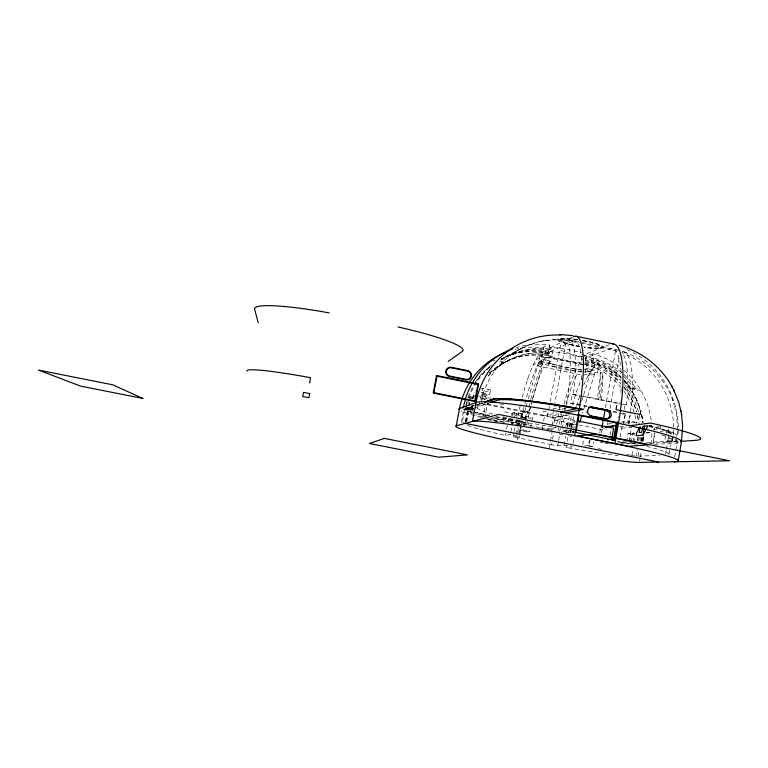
<?xml version="1.0" encoding="UTF-8"?>
<svg xmlns="http://www.w3.org/2000/svg" width="768" height="768" viewBox="0 0 768 768"><rect width="100%" height="100%" fill="white"/><g stroke="black" fill="none" stroke-linecap="round" stroke-linejoin="round"><path stroke-width="0.58" stroke-dasharray="3.84 2.88" d="M668.4 429.024L668.381 430.522L660.125 431.366M677.568 429.888L676.714 415.68L673.757 403.19M471.974 407.664C472.061 409.901 471.283 406.138 469.2 407.53M581.77 375.475L581.558 379.296A79.843 16.608 -78.7 0 1 581.434 381.226M621.11 388.771L620.707 395.318M677.501 431.069L677.011 436.973M637.843 436.915L637.43 440.63M640.867 436.925L640.33 441.485M587.107 406.723L570.682 403.402L572.314 394.358L625.046 405.034L626.4 404.774L626.89 399.696A79.421 19.478 -78.8 0 0 621.917 352.301M600.413 372.595L597.475 399.456L598.781 399.149A79.776 17.779 -78.8 0 0 600.413 372.595L602.88 373.094A79.766 17.942 -78.8 0 1 601.277 399.658L599.962 399.955L602.88 373.094M625.2 414.461L625.162 414.71A79.421 19.478 -78.8 0 1 623.99 422.323M618.24 416.438L618.067 417.552M671.837 437.914L670.291 446.909M669.053 454.147L669.763 450.01M672.806 437.146L672 441.859A80.506 6.461 10.3 0 0 675.456 439.642M675.984 440.342L676.474 437.443M674.678 457.056L677.098 442.886A84.701 82.666 66.6 0 0 677.434 440.755M654.874 433.248L653.136 443.309A75.725 74.006 66.9 0 0 654.211 432.682M653.194 429.61L660.115 428.861L660.72 425.376M673.21 434.822A79.834 77.904 66.6 0 0 673.363 432.422L669.302 431.606L666.336 431.894L664.733 441.245L669.322 442.176A79.19 77.299 66.6 0 0 669.917 438.048M668.698 435.139L667.69 441.034L672.317 441.965A79.834 77.904 66.6 0 0 672.768 438.998M668.899 433.958L669.302 431.606M665.606 454.013L666.211 450.47M666.413 449.28L668.64 436.301M629.203 441.062L631.642 427.104L619.152 428.64M629.645 442.08L631.046 434.026L634.522 434.342M631.334 441.946L632.861 432.941L635.021 433.21M633.168 441.802L634.589 433.661L632.746 433.853L634.704 434.246M631.92 455.222L632.938 449.376M634.272 442.541L635.28 436.762M637.786 440.323L638.39 436.838M635.933 457.238L637.19 449.722M638.736 441.149L639.475 436.867M638.006 456L639.034 450.115M641.05 441.494L641.798 437.155M641.357 441.187L642.173 436.493M642.336 441.936L643.651 434.352M639.6 461.309L640.157 458.083M640.339 457.008L641.27 451.642M643.094 441.341L643.853 436.973M610.243 435.082L611.203 429.629M619.949 413.357L623.462 414.067L624.058 410.688M624.259 409.555L625.046 405.034M622.925 424.944L625.152 414.768M628.291 423.706L629.971 415.805M628.992 424.426L629.597 420.95A80.477 6.768 10.2 0 1 640.003 423.293M626.717 441.494L628.128 433.44L632.861 432.941M584.611 445.949L588.403 445.651L589.382 440.131M590.074 440.275L588.902 446.803L592.752 446.525L593.539 442.109M599.75 432.979L600.72 427.517L602.995 427.21M605.405 407.846L615.571 350.477L617.213 350.102M601.565 432.893L602.141 429.648L606.72 429.062M607.171 425.146L607.584 422.784M610.09 408.614L619.277 356.669M620.141 436.963L622.166 425.558M569.328 427.286L571.44 415.574M567.12 441.283L568.08 435.936M570.221 427.334L570.989 424.33L568.454 426.931M571.603 427.296L572.554 422.006L575.53 421.507M573.533 430.07L574.426 425.107L576.298 424.819M572.947 443.491L574.166 436.666M584.563 371.798A19.757 2.448 10 0 0 587.664 370.954L588.048 368.765L593.568 369.898L595.152 362.669A70.166 68.602 67 0 1 620.918 377.174M584.957 362.803A22.454 2.966 10 0 0 591.379 362.448L592.915 353.866A78.797 77.059 67.1 0 1 621.216 367.949M591.379 362.448L592.934 361.891L593.616 358.08A74.237 72.586 67 0 1 636.278 388.867L634.512 389.28A73.843 72.211 67 0 0 623.222 375.974M595.152 362.669L592.934 361.891M582.701 444.931L583.747 439.037M583.699 385.181L584.026 384.394A68.678 15.965 -78.9 0 1 588.038 375.974L597.523 372.97L599.069 364.234L594.845 362.784M550.8 432.211L551.789 426.739M551.99 425.645L553.373 417.994L569.309 414.854M549.082 448.819L550.339 441.888M550.55 440.736L552.019 432.643M552.739 429.821L553.133 427.651M553.92 423.322L554.506 420.067L564.192 418.253L575.952 420.614M554.842 420L555.274 417.619M566.438 445.104L566.016 447.398L572.333 446.899C565.517 444.317 558.413 446.832 551.568 444.614L552.374 440.17M552.576 439.056L553.786 432.394M556.762 424.099L558.874 412.435M559.238 410.419L559.786 407.395A75.792 6.451 10.4 0 0 555.533 406.637M557.674 445.814L558.47 441.37M558.672 440.256L559.882 433.594M565.181 409.92L565.526 408.019L556.714 409.997M564.192 418.253L561.869 431.117L568.81 430.138L571.862 430.752M565.728 426.432L566.496 423.427L575.126 424.579M564.096 445.258L565.738 436.157M567.36 427.162L568.07 423.168M520.714 427.2L520.09 430.579L526.781 431.914L527.194 429.667M528.019 425.165L528.432 422.918M522.24 397.382A68.88 12.662 -78.8 0 1 533.261 364.819L540.979 361.44L542.582 352.694L547.037 353.011L545.741 360.134L538.589 363.245L539.914 356.016L547.363 352.57L549.648 353.04L550.349 349.229A74.304 72.902 66.3 0 0 499.546 361.046L505.238 362.208A70.224 68.899 66.3 0 1 547.306 352.896L547.363 352.57M526.781 431.914L529.91 431.414L530.333 429.139M530.544 427.997L532.416 417.734L525.648 416.381L522.576 417.072L529.258 418.416L532.416 417.734M547.834 354.106L549.389 345.619A21.859 3.878 22.7 0 1 549.888 345.053A78.874 77.386 66.3 0 0 516.605 347.501M581.357 362.544A22.454 2.966 10 0 1 557.078 358.234A22.454 2.966 10 0 1 548.323 353.645L549.898 345.053M548.746 364.147L549.139 361.968M549.178 363.773L549.571 361.584M551.712 356.179L549.216 355.997A21.907 2.822 10 0 1 551.712 356.179L552.499 351.869L550.502 351.466A73.536 72.163 66.4 0 0 501.792 358.848L525.85 346.234L535.075 342.806L542.822 340.896M582.01 371.76A19.757 2.448 10 0 1 556.762 367.632A19.757 2.448 10 0 1 550.886 363.456L551.28 361.267L545.741 360.134M480.691 403.402L542.822 415.862L543.686 411.13L547.91 411.984L547.046 416.717L553.373 417.994M542.035 429.811L542.832 425.405M543.638 420.989L544.646 415.478L487.392 403.958L484.704 418.32M547.517 416.813L548.573 410.986M548.784 409.824L549.427 406.33M550.272 401.664L561.504 339.926L579.36 342.797M507.322 425.338L506.467 429.936M511.901 418.829L511.699 419.885L503.347 418.205L503.933 415.046M512.486 415.67L512.87 413.568L504.518 411.888L504.134 413.99M467.693 425.424A68.726 4.349 10.6 0 0 505.478 435.293L510.384 434.515L511.862 426.538M512.074 425.395L513.13 419.683M513.917 415.392L514.474 412.387L522.739 414.048L522 418.051M516.163 416.477L516.902 413.453L522.739 414.048M551.568 444.614L513.322 436.944L514.147 432.499M514.349 431.386L515.578 424.714L525.859 422.659L526.637 420.336M517.056 419.28L516.422 422.726L511.248 423.802M516.163 434.285L517.44 427.315M517.651 426.163L518.506 421.517L519.725 421.258L517.363 434.093M520.675 417.379L521.424 414.365M521.318 417.187L522.298 411.898L524.736 411.283L528.979 412.138L531.571 403.066M517.469 440.112L519.811 427.392M518.88 435.034L520.973 423.638L512.698 421.978M520.925 426.077L521.952 420.451M519.322 438.163L519.734 435.946M519.936 434.832L521.366 427.056M520.09 430.579L523.133 430.061L525.648 416.381M525.523 418.032L526.493 412.742L528.979 412.138M566.083 432.01L566.448 430.061M505.478 435.293L505.901 432.998M511.344 423.293L512.026 419.722L514.886 418.771M471.082 398.794L471.283 397.699L474.634 398.371M466.819 421.843L469.075 409.901L473.597 408.365M468.086 407.251L467.654 409.565L465.542 408.662L469.478 408.931L469.92 406.598M474.211 405.696L463.834 409.363L461.386 422.314L462.298 422.064L464.765 409.037L470.621 410.16L471.494 405.533M472.704 398.89L473.338 395.51L474.288 395.414M470.621 410.16L473.126 409.315L474.01 404.63M482.275 397.315L483.12 392.822L490.56 389.808L489.686 394.474L482.275 397.315L478.81 396.614M481.776 400.627L482.131 398.726A80.208 6.835 10.4 0 1 491.011 398.064M484.55 401.347L483.888 404.87L479.213 403.93A79.267 77.654 65.9 0 1 481.546 394.637L483.043 394.042L487.181 394.877L486.394 399.091M484.771 400.166L485.654 395.462L487.181 394.877M482.813 418.589L485.482 404.333A75.821 6.154 10.4 0 1 489.11 403.824M507.888 422.275L508.522 418.963L512.179 419.674M472.426 412.493A79.498 6.029 10.5 0 1 464.851 409.555L465.187 408.077L469.478 408.931M465.984 406.339L466.867 401.683M465.696 408.71L466.32 405.437M466.522 404.352L467.549 398.909M467.856 403.258L468.24 401.194M468.586 405.715L469.2 402.442M465.898 421.997L468.125 410.227L461.683 408.941M468.528 409.258L468.97 406.934M469.19 405.773L469.843 402.288M564.902 431.923L565.2 430.397L568.742 429.59M568.637 432.874L568.982 431.098L572.4 430.33M585.706 360.461L586.56 355.939M465.456 421.21L467.453 410.774A68.64 5.088 10.5 0 1 468.125 410.227M471.59 409.315L471.773 408.336M465.696 421.699L467.712 411.322L472.33 412.253M471.926 408.221L472.061 407.251M472.022 407.818L472.541 405.206M472.109 407.405L472.704 404.976M524.736 411.283L525.706 407.875M526.022 406.742L526.992 403.344M528.278 398.803L538.598 362.486L542.909 363.36L531.898 401.933M581.712 401.213L590.294 373.018L594.586 373.901L582.518 413.338M527.405 379.843L527.933 378.288M490.56 389.808L483.014 388.282L481.277 392.774L489.686 394.474M533.261 364.819L535.891 359.731A68.88 12.662 -78.8 0 1 541.546 353.174L542.582 352.694M493.488 417.475A70.378 5.338 10.5 0 0 516.605 422.861L521.914 421.229M588.038 375.974L591.629 370.195A68.678 15.965 -78.9 0 1 597.811 364.675L599.069 364.234M565.939 432.797L572.208 431.962L572.525 431.386M511.085 415.421L513.014 412.762L514.474 412.387M513.466 417.907L516.902 413.453M487.978 376.128L495.523 368.842L502.886 363.542M570.538 429.389L574.426 425.107L566.496 423.427M502.099 364.022L510.259 359.472M501.446 359.021L500.803 359.376A72.586 71.261 66.5 0 1 543.12 352.234L543.898 347.981A76.982 75.581 66.5 0 0 513.312 349.814M520.944 348.595L501.792 358.848M504.384 357.965L505.478 357.379M503.347 363.005L504.874 362.218M506.41 361.469L507.965 360.672M572.179 337.21L550.781 347.405A21.888 2.976 10 0 1 581.693 353.078M550.349 349.229L549.024 349.853A73.91 72.518 66.3 0 0 501.389 359.712M550.502 351.466L572.4 341.366M548.323 353.645L549.648 353.04M535.891 359.731L541.776 357.062L546.144 357.946M480.97 389.165L483.014 388.282M524.918 403.613A69.446 13.027 -78.8 0 1 537.264 365.779L542.909 363.36M468 397.718L473.338 395.51M471.101 398.294L468.902 397.853L474.192 395.683A75.792 74.333 66.2 0 0 473.501 397.718M470.246 398.122L471.283 397.699M609.254 344.765L584.928 354.394A21.888 2.976 10 0 0 584.419 354.144M593.616 358.08L592.061 358.656A73.843 72.211 67 0 1 620.65 373.68M595.21 362.352L586.358 365.501L585.062 372.72L593.568 369.898M475.219 405.341L481.21 403.219M472.79 406.454L466.445 408.682L470.362 409.469M476.15 405.264L482.314 403.094M464.909 409.584L466.781 408.922L467.069 407.395L473.126 409.315M584.784 369.158L593.05 366.307L584.822 364.627M481.238 403.478L482.39 403.19M474.682 408L489.341 403.018M591.072 370.982L598.291 368.592L593.962 367.709M583.565 375.206L590.294 373.018M572.314 394.358L579.658 395.28M636.278 388.867L630.653 387.725L628.906 388.147A69.792 68.246 67 0 0 623.77 382.051M570.682 403.402L572.227 403.037L587.088 406.013M552.883 408.998L559.786 407.395M542.822 415.862L556.685 412.906M547.046 416.717L561.926 413.846M566.986 414.826L552.202 417.754L566.246 340.358A79.613 16.118 -78.7 0 1 573.446 394.051M545.376 340.435L556.435 339.36L563.549 339.466M541.93 341.059L546.25 340.272M623.462 414.067L625.296 413.77L622.08 413.098M546.73 429.072L556.128 427.594A75.907 5.261 10.5 0 0 491.194 418.378M513.322 436.944L518.669 436.176L510.384 434.515M607.843 424.051L612.422 423.398M620.438 422.256L629.597 420.95M624.557 423.168L632.515 422.074A76.042 6.394 10.2 0 1 638.035 423.341M573.715 431.52L567.802 432.307L562.858 431.318M571.766 433.008L573.859 432.739M619.594 427.018L626.429 426.298M649.363 425.616L651.677 425.338M649.094 426.307L654.192 427.334L660.086 426.662M646.243 432.778L651.533 432.24M645.821 433.066L651.6 432.49M666.336 431.894L670.368 432.71L673.363 432.422M620.64 442.877L625.421 442.502M646.589 442.589L667.834 441.014A76.07 6.106 10.3 0 0 668.688 437.549M649.325 443.462L678.374 441.533M654.355 444.403L677.098 442.886A85.939 6.893 10.3 0 0 678.874 442.704M638.4 456.154L659.539 455.395M568.858 339.974L581.021 342.211M568.243 339.898L575.222 341.021M565.2 430.397L568.982 431.098L565.382 430.349M482.131 398.726L485.309 399.37M600.72 427.517L605.376 428.448M522.298 411.898L526.493 412.742M572.554 422.006L574.646 422.429M628.128 433.44L631.046 434.026M554.506 420.067L577.747 424.733M578.909 424.973L602.141 429.648M477.178 405.475L480.278 406.099M513.014 412.762L516.71 413.501M516.518 414.538L521.03 415.45M566.074 424.502L570.566 425.405M520.723 417.034L527.069 418.31M522.518 417.936L525.686 418.579M466.435 407.616L472.32 408.797A70.378 5.338 10.5 0 0 474.038 411.36M572.87 430.954L574.906 431.366M637.757 444.278L633.955 443.52A68.822 5.05 10.4 0 1 619.843 442.877M518.794 420.672L526.138 422.074M467.453 410.774L489.523 415.2M496.493 416.602L519.725 421.258M521.626 421.814L525.859 422.659M572.208 431.962L576.413 432.806M473.491 412.483L489.648 415.728M495.418 416.88L518.506 421.517M539.702 427.555L520.637 423.706A69.446 13.027 -78.8 0 1 521.107 421.171M540.883 427.795L545.587 428.736M546.768 428.976L550.291 429.677M485.875 418.55L499.91 421.363M501.082 421.603L504.595 422.304M487.498 419.53L496.877 421.402M600.528 442.186L604.032 442.886M605.203 443.117L608.698 443.818M523.133 430.061L529.91 431.414M588.403 445.651L592.752 446.525M598.109 448.646L601.555 449.338M626.851 454.397L630.307 455.088M631.459 455.318L634.906 456.01M462.298 422.064L464.458 422.496M582.413 395.837L598.781 399.149M601.277 399.658L620.352 403.526M612.95 411.245L618.826 412.435M612.912 411.936L618.768 413.126M481.046 392.41L483.12 392.822M660.115 428.861L668.381 430.522M481.546 394.637L485.654 395.462M583.651 364.387L548.41 357.197L538.733 361.469L581.683 370.224M539.914 356.016L584.035 365.021M540.979 361.44L550.886 363.456M587.664 370.954L597.523 372.97M538.589 363.245L583.901 372.48M537.264 365.779A35.923 4.474 10.1 0 0 543.456 367.123L577.123 373.978A36.038 4.445 9.9 0 0 581.933 374.909M491.933 360.278L495.206 360.941M499.613 361.843L504.144 362.765M640.954 390.595L628.906 388.147L630.941 390.998A69.792 68.246 67 0 1 640.07 410.093M582.182 342.451L618.595 350.179M580.522 343.037L618.134 351.274M623.194 404.102L626.4 404.774M512.026 419.722L508.522 418.963M624.23 352.013C647.75 360.499 666.912 380.304 674.131 404.304M623.626 351.782L626.285 352.781M577.718 342.883L580.378 349.488L581.77 360.307M672.605 399.792L672.998 400.963M621.12 372.019L619.843 361.19L617.491 353.549A79.699 19.123 -78.8 0 0 609.533 348.989L584.726 358.464A73.469 71.866 67.1 0 1 621.024 377.75M654.192 427.334L654.25 429.936M570.298 432.95A68.678 15.965 -78.9 0 1 570.662 430.992M571.43 427.075A68.678 15.965 -78.9 0 1 574.032 415.459M576.461 406.31A68.678 15.965 -78.9 0 1 579.84 395.443M516.605 422.861A68.88 12.662 -78.8 0 1 517.104 420.182M517.901 416.189A68.88 12.662 -78.8 0 1 520.819 403.056M526.762 424.963A69.754 13.478 -78.8 0 1 527.472 421.21M528.24 417.379A69.754 13.478 -78.8 0 1 531.36 403.594M532.378 399.638A69.754 13.478 -78.8 0 1 543.456 367.123M529.747 403.574A78.797 15.226 -78.8 0 0 525.139 425.27A79.498 6.029 10.5 0 1 491.165 417.725M530.746 399.533A78.797 15.226 -78.8 0 1 551.136 348.23M486.662 416.582A79.498 6.029 10.5 0 1 477.61 414.086M551.309 348.278A22.118 3.888 23 0 1 549.398 345.619M589.315 357.062A22.31 5.011 17.7 0 1 588.115 357.11M583.488 356.765A22.31 5.011 17.7 0 1 557.222 348.403M593.126 353.856A22.128 1.91 -2.6 0 1 585.725 355.248M624.269 370.474A78.797 77.059 67.1 0 1 651.36 421.459M651.725 425.184A78.797 77.059 67.1 0 1 651.888 427.968M651.907 433.526A78.797 77.059 67.1 0 1 651.014 443.27M558.067 430.685A78.653 17.558 -78.8 0 1 561.514 414.211M562.483 410.179A78.653 17.558 -78.8 0 1 562.982 408.173M564.038 404.141A78.653 17.558 -78.8 0 1 581.741 359.616M583.594 357.149A78.653 17.558 -78.8 0 1 585.35 355.229M623.702 379.766A70.166 68.602 67 0 1 630.653 387.725M588.048 368.765A19.757 2.486 10 0 1 584.371 369.638M581.674 369.562A19.757 2.486 10 0 1 556.752 365.366A19.757 2.486 10 0 1 551.28 361.267M521.856 417.36A69.446 13.027 -78.8 0 1 524.035 407.318M559.709 431.568A69.638 15.542 -78.8 0 1 563.357 414.202M564.346 410.246A69.638 15.542 -78.8 0 1 577.123 373.978M472.32 408.797A69.859 68.544 66.3 0 1 473.04 405.427M488.275 376.013A69.859 68.544 66.3 0 1 541.546 353.174M597.811 364.675A69.792 68.246 67 0 1 621.283 379.536M641.232 414.365A69.792 68.246 67 0 1 642.691 422.486M642.95 436.656A69.792 68.246 67 0 1 642.384 441.523M487.277 415.805A70.378 5.338 10.5 0 1 475.891 412.157M567.139 426.547A69.283 15.85 -78.9 0 1 569.549 415.642M572.304 405.12A69.283 15.85 -78.9 0 1 581.741 378.902M626.419 442.166A70.57 5.299 10.4 0 1 616.877 441.082M635.338 443.99A79.709 5.981 10.4 0 1 617.29 441.907M670.368 432.71A79.19 77.299 66.6 0 1 670.301 433.901M584.947 363.84A21.888 3.696 4.8 0 1 584.486 364.195M621.206 387.533A68.506 67.018 67.2 0 0 584.995 364.262L585.763 359.981A72.922 71.347 67.2 0 1 620.794 380.582M623.837 390.989A68.506 67.018 67.2 0 1 636.346 423.331M585.37 359.904A21.869 3.187 13.6 0 1 585.552 360.931M624.336 384.605A72.922 71.347 67.2 0 1 640.406 421.258M581.568 358.694A21.869 3.139 10.8 0 1 583.91 359.76M473.942 397.018A69.072 67.795 66.4 0 1 474.288 396.163M489.571 373.421A69.072 67.795 66.4 0 1 549.715 355.776M548.333 357.12A21.878 2.928 8.9 0 1 552.595 357.341M472.31 398.4A68.563 67.306 66.5 0 1 475.248 391.718M489.398 372.931A68.563 67.306 66.5 0 1 544.685 356.026L545.462 351.744A72.989 71.645 66.5 0 0 502.387 358.541M549.994 351.696A21.898 2.899 10 0 1 581.549 357.61M542.765 352.186A21.878 2.918 8.4 0 1 544.291 351.514A21.869 3.994 12.7 0 1 548.496 351.101M468.029 397.258A72.989 71.645 66.5 0 1 491.578 365.338M624.125 380.947A73.469 71.866 67.1 0 1 640.531 409.949M641.914 415.248A73.469 71.866 67.1 0 1 643.162 422.65M572.41 341.328A79.843 16.598 -78.8 0 1 577.709 342.931M481.306 400.445A79.91 78.269 65.8 0 1 561.398 339.974M480.768 403.382A80.736 6.557 10.4 0 1 482.064 403.075M561.504 339.926A79.094 15.696 -78.7 0 1 569.818 353.28L570.125 357.043A79.094 15.696 -78.7 0 1 566.016 408.73M578.861 404.333A79.843 16.608 -78.7 0 1 578.755 405.024M676.003 439.776A81.005 6.499 10.3 0 1 672.47 441.946A79.862 77.933 66.6 0 0 622.195 352.723M543.907 347.981A21.859 4.397 13.4 0 1 545.933 345.782M626.957 349.594A84.701 82.666 66.6 0 1 678.038 435.408M621.37 377.366A76.915 75.264 67.2 0 0 585.917 356.573L585.149 360.826A72.518 70.963 67.2 0 1 620.323 382.464M624.288 380.534A76.915 75.264 67.2 0 1 640.262 409.613M641.597 414.691A76.915 75.264 67.2 0 1 642.95 422.515M643.402 436.426A76.915 75.264 67.2 0 1 642.883 441.955M581.914 354.058A21.859 3.226 13.3 0 1 586.147 356.63M624.346 387.36A72.518 70.963 67.2 0 1 636.461 411.754M637.469 415.757A72.518 70.963 67.2 0 1 638.554 421.738M475.219 381.984A72.586 71.261 66.5 0 1 491.808 364.934M622.118 351.562A78.864 19.651 -78.8 0 1 631.699 369.878L632.102 374.102A78.864 19.651 -78.8 0 1 628.819 423.35M586.512 412.934A4.416 4.291 61.2 0 1 586.31 411.878M468.902 397.853A73.536 72.163 66.4 0 1 489.917 367.085M620.131 401.77A79.699 19.171 -78.8 0 1 619.958 403.392M471.216 406.752A75.792 74.333 66.2 0 1 471.35 406.051M584.755 362.938A69.014 67.507 67.1 0 1 620.87 383.779M623.76 387.13A69.014 67.507 67.1 0 1 636.557 411.706M637.632 415.872A69.014 67.507 67.1 0 1 638.861 423.043M503.894 422.189A68.582 5.078 10.5 0 1 489.379 418.733M483.053 417.053A68.582 5.078 10.5 0 1 475.325 414.73M473.29 414.038A68.582 5.078 10.5 0 1 467.722 411.322M661.632 434.899A76.07 6.106 10.3 0 1 666.528 436.627M649.027 425.491A80.477 6.768 10.2 0 1 675.917 436.579M649.402 426.154A76.042 6.394 10.2 0 1 672.355 434.87M500.544 404.189A75.821 6.154 10.4 0 1 503.501 404.438M558.538 406.742A80.208 6.835 10.4 0 1 560.87 407.165M646.906 446.419A76.166 5.213 10.4 0 1 668.16 454.877M630.125 442.474A76.166 5.213 10.4 0 1 633.446 443.213M618.547 455.549A68.899 4.32 10.5 0 1 566.016 447.398M498.077 421.555A77.549 5.75 10.5 0 1 489.082 419.443M481.286 417.475A77.549 5.75 10.5 0 1 460.925 410.928M571.862 436.426A77.741 5.702 10.4 0 1 568.426 435.792M562.771 434.746A77.741 5.702 10.4 0 1 558.355 433.891M519.715 420.806A72.634 5.674 10.5 0 1 501.974 416.65M492.71 414.182A72.634 5.674 10.5 0 1 477.216 408.221M477.149 407.28A72.634 5.674 10.5 0 1 477.782 406.944M583.738 341.021A20.352 2.957 9.8 0 1 600.432 346.762A20.352 2.957 9.8 0 1 584.006 346.963M579.802 346.301A20.352 2.957 9.8 0 1 560.323 340.166A20.352 2.957 9.8 0 1 577.93 340.022M582.566 340.368A23.146 3.36 9.8 0 1 603.187 347.088A23.146 3.36 9.8 0 1 584.506 347.434M579.725 346.685A23.146 3.36 9.8 0 1 557.597 339.706A23.146 3.36 9.8 0 1 577.603 339.542M582.518 340.435A22.685 3.293 9.8 0 1 602.726 347.021A22.685 3.293 9.8 0 1 584.419 347.357M579.744 346.618A22.685 3.293 9.8 0 1 558.048 339.782A22.685 3.293 9.8 0 1 577.651 339.619M508.982 360.115L507.168 361.066L509.693 359.75L508.982 360.115"/><path stroke-width="1.15" d="M681.456 441.638L682.646 426.077L681.494 413.798M309.667 382.973L310.454 377.664A80.861 5.798 11.3 0 0 247.075 371.117M617.366 421.814L617.146 423.101M678.202 460.742L681.494 441.408M579.101 414.874L617.798 422.678L616.397 422.966M640.858 410.467L640.147 414.538L616.032 409.661L616.752 405.59M642.96 435.043L648.058 425.712L642.758 426.355L641.731 432.259L639.149 432.528L640.166 426.672L636.605 432.797L636.096 435.696L642.96 435.043L644.506 426.144M611.53 439.872L613.584 428.189L578.304 421.094M607.718 439.642L613.488 439.114L616.32 423.379L618.461 423.331A85.939 6.893 10.3 0 1 681.082 442.061M614.4 438.749L617.069 423.533L616.32 423.379M612.326 440.458L614.707 440.246L617.712 423.149M673.872 461.779A86.074 5.558 10.4 0 0 614.88 443.722L618.461 423.331A84.547 20.294 -78.8 0 0 612.298 343.872M602.093 426.576L604.992 410.189M560.947 335.117A84.787 83.04 65.8 0 0 476.045 402.432L472.464 421.45A85.786 5.606 10.5 0 1 574.598 435.638L578.256 415.229A84.71 17.606 -78.8 0 0 573.245 336.701M579.014 415.354L575.952 432.47L614.707 440.246M456.269 425.779L498.72 414.432L729.6 460.8L639.408 462.384A77.856 4.598 10.6 0 1 549.082 448.819L517.046 442.426A77.664 4.637 10.7 0 1 456.269 425.779L459.542 408.509A76.982 75.581 66.5 0 1 505.344 352.493M579.754 422.352L581.827 415.594M448.243 361.382L462.25 351.475A85.411 10.57 11.2 0 0 398.016 326.966M484.522 402.048L492.259 399.312A85.958 7.392 10.3 0 1 583.229 409.459L566.141 412.771M485.011 402.144L492.758 399.418A85.43 7.344 10.3 0 1 582.538 409.382M490.992 402.461L497.27 400.33A80.717 6.941 10.3 0 1 576.336 408.71L560.419 412.109M588.634 407.712A4.426 4.205 62.1 0 1 591.293 407.376L607.632 410.16A4.454 4.214 49.6 0 1 611.213 415.382A4.454 4.214 49.6 0 1 606.278 418.723M587.165 410.65L587.645 410.554A4.445 4.234 62.2 0 1 592.579 407.107M607.632 410.16L591.293 407.386M590.4 415.872L606.269 418.771L603.053 418.608M605.27 426.902L616.646 425.376M605.386 427.277L607.728 426.97M610.061 426.662L613.574 426.192M629.309 425.77L650.515 423.053A86.294 7.315 10.1 0 1 695.712 440.314L680.678 441.37M559.786 334.483L572.746 335.626M578.688 415.267L616.416 422.87M579.014 415.382L578.256 415.229A85.651 6.96 10.4 0 0 476.045 402.432L459.542 408.509A77.549 5.75 10.5 0 0 458.899 409.45M489.85 400.445L494.294 401.338M613.642 438.595L614.726 438.816M574.598 435.638L614.88 443.722M465.283 423.37L658.589 462.048M590.611 406.733L610.598 410.765M589.45 407.194L608.218 410.986M591.802 416.342L593.674 416.717M595.555 417.091L597.427 417.475M599.309 417.85L601.181 418.234M576.173 336.259L613.709 343.978M619.248 345.341C641.789 351.437 661.622 367.056 672.566 387.715M673.536 389.587L678.912 402.778L681.686 414.854M671.789 386.237L674.275 390.998M258.23 322.819L254.621 309.206A85.661 10.598 11.4 0 1 329.232 312.922M680.803 410.054L681.014 411.206M512.87 348.739A78.874 77.386 66.3 0 0 463.536 407.04A79.498 6.029 10.5 0 0 462.826 408.019M606.278 410.467A4.445 4.186 49 0 1 606.816 418.925M591.187 415.757A4.435 4.31 61.4 0 1 587.626 410.554M477.936 384.451L474.845 400.877L433.862 392.63L437.011 376.186L477.936 384.451M478.589 384.019L475.286 401.539L433.21 393.062L436.57 375.523L478.589 384.019M309.744 393.6L308.909 397.738L302.678 396.49L303.523 392.352L309.744 393.6M384.326 438.394L369.456 443.501L438.528 457.181L467.434 454.896L384.326 438.394M594.298 434.064L577.411 436.013L628.464 446.256L648.365 444.922L594.298 434.064M142.81 398.438L80.659 386.131L38.4 370.051L112.8 384.826L142.81 398.438M467.693 370.589L451.354 367.277A4.752 4.704 54.3 0 0 445.834 370.982A4.752 4.704 54.3 0 0 449.587 376.56L465.936 379.872A4.752 4.694 56.3 0 0 471.437 376.166A4.752 4.694 56.3 0 0 467.693 370.589M467.587 371.136L451.248 367.824A4.195 4.147 54.3 0 0 446.381 371.098A4.195 4.147 54.3 0 0 449.683 376.022L466.042 379.325A4.195 4.138 56.3 0 0 470.899 376.061A4.195 4.138 56.3 0 0 467.587 371.136"/></g></svg>
